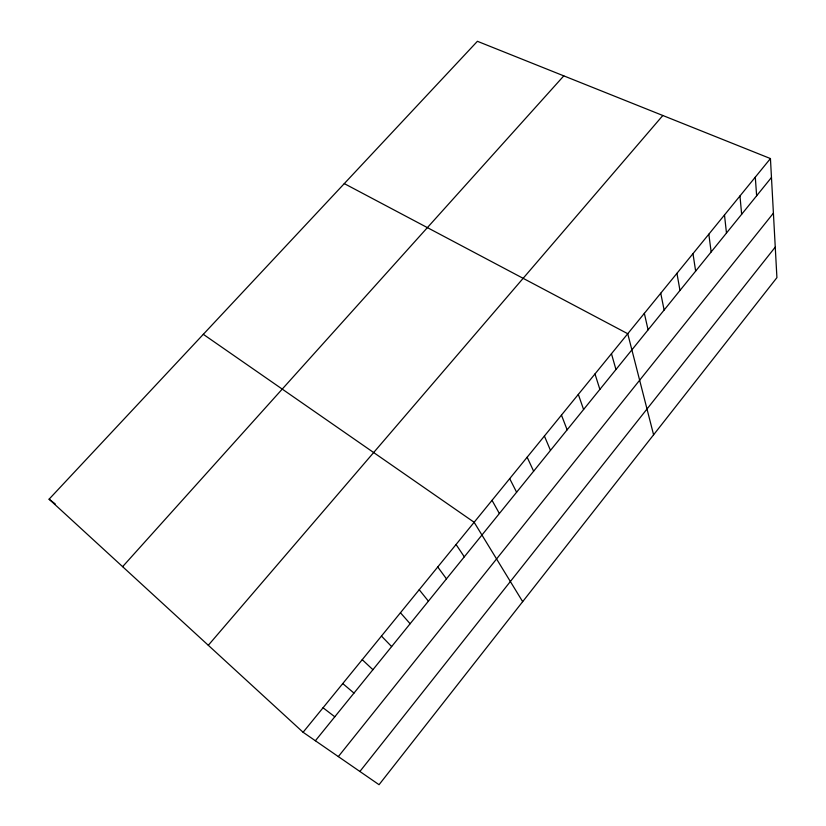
<?xml version="1.0" encoding="UTF-8"?>
<svg xmlns="http://www.w3.org/2000/svg" width="826" height="826" viewBox="0 0 826 826"><rect width="100%" height="100%" fill="white"/><g stroke="black" fill="none" stroke-linecap="round" stroke-linejoin="round"><path stroke-width="1.24" d="M359.888 771.474L775.253 247.098M338.33 756.595L773.404 213.149M315.377 740.757L771.463 177.476M303.09 732.27L770.441 158.561L477.407 41.3L49.085 499.193L303.09 732.27L379.051 784.7L776.915 277.629L770.441 158.561M208.297 645.282L662.834 115.495M122.62 566.667L563.797 75.868M344.287 183.609L627.75 333.725L653.593 434.796M203.31 334.324L474.145 522.28L522.672 601.658M49.085 499.193L55.177 503.85M323.049 707.768L334.788 716.772M342.759 683.567L353.972 693.086M362.232 659.675L372.918 669.69M381.457 636.072L391.638 646.572M400.445 612.758L410.13 623.733M419.205 589.723L428.405 601.163M437.739 566.977L446.463 578.861M456.055 544.499L464.305 556.827M492.028 500.339L499.379 513.514M509.694 478.646L516.611 492.234M527.153 457.222L533.637 471.192M544.406 436.035L550.477 450.397M561.463 415.096L567.132 429.83M578.324 394.405L583.59 409.5M594.988 373.941L599.872 389.397M611.457 353.714L615.959 369.521M644.342 313.353L648.09 329.842M660.738 293.22L664.125 310.039M676.948 273.323L679.974 290.463M692.973 253.644L695.647 271.104M708.822 234.202L711.155 251.961M724.485 214.966L726.477 233.035M739.972 195.958L741.645 214.306M755.294 177.156L756.637 195.793"/></g></svg>
